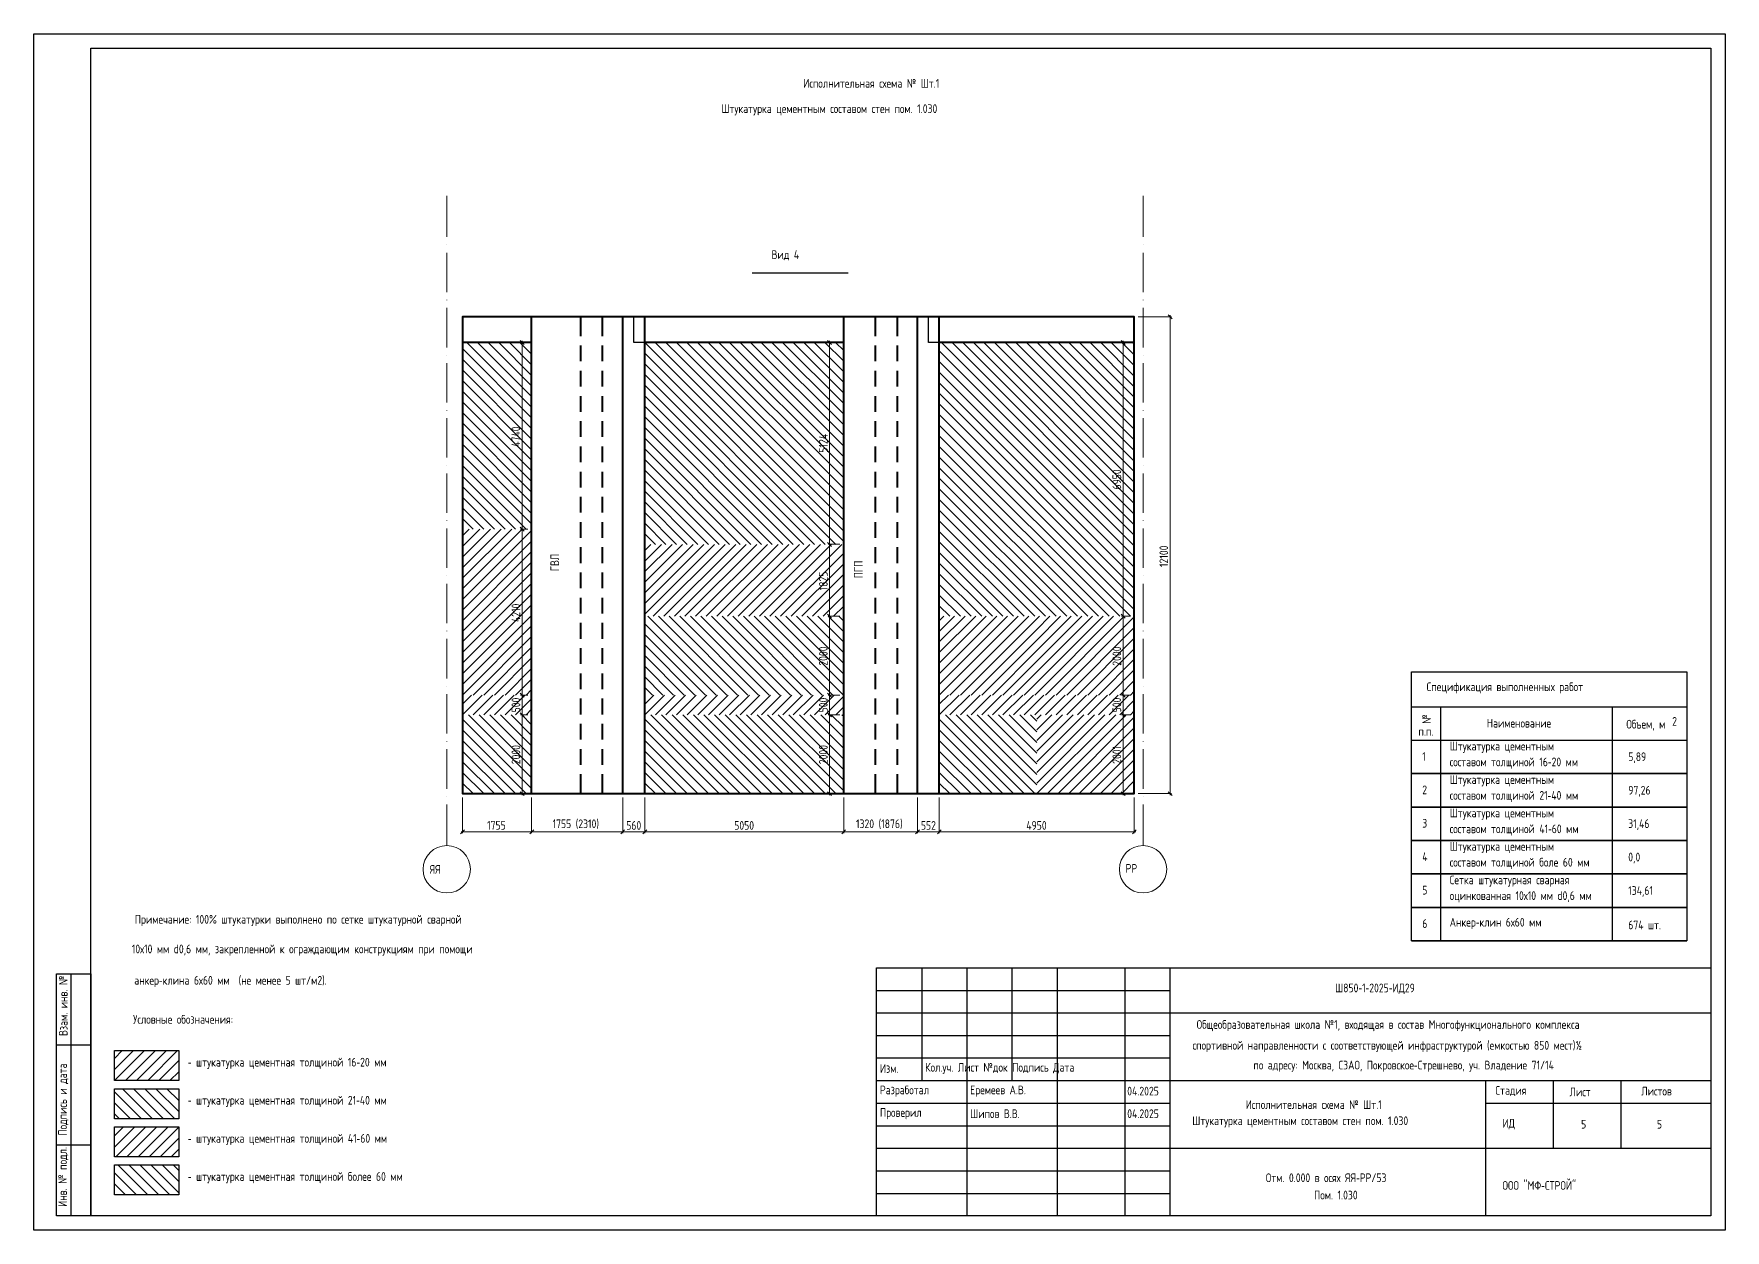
# Model space of a CAD drawing. Header units: millimetres. Extents: x 0 to 130, y 0 to 17.
# Drawn here: x 106.95 to 130.24, y 0.16 to 16.63 of the extents above; entities that cross this region are included whole.
import ezdxf

# ---------------------------------------------------------------- set-up
doc = ezdxf.new("R2010")
doc.units = ezdxf.units.MM
doc.layers.add('PDF _0', color=7, linetype='Continuous')
doc.layers.add('PDF _Текст', color=7, linetype='Continuous')
doc.layers.add('PDF _Оси-1', color=7, linetype='Continuous', true_color=0xaaaaaa)
doc.layers.add('PDF _Оси-3', color=7, linetype='Continuous', true_color=0x989898)
doc.styles.get("Standard").update_dxf_attribs({"font": 'ГОСТ тип А.ttf'})

msp = doc.modelspace()

# ---------------------------------------------------------------- linework, layer by layer
at = {"layer": 'PDF _0', "lineweight": 25}
for points in [[(106.948, 16.63), (130.244, 16.63), (130.244, 0.157), (106.948, 0.157)], [(107.732, 16.434), (130.048, 16.434), (130.048, 0.354), (107.732, 0.354)], [(129.718, 4.142), (125.922, 4.142), (125.922, 7.844), (129.718, 7.844)], [(129.718, 6.443), (125.922, 6.443)], [(129.718, 5.983), (125.922, 5.983)], [(129.718, 5.523), (125.922, 5.523)], [(129.718, 5.063), (125.922, 5.063)], [(129.718, 4.602), (125.922, 4.602)], [(118.556, 3.77), (130.048, 3.77), (130.048, 0.354), (118.556, 0.354)], [(107.262, 3.687), (107.732, 3.687), (107.732, 0.354), (107.262, 0.354)], [(108.059, 2.63), (108.944, 2.63), (108.944, 2.217), (108.059, 2.217)], [(108.059, 2.105), (108.944, 2.105), (108.944, 1.692), (108.059, 1.692)], [(108.059, 1.58), (108.944, 1.58), (108.944, 1.168), (108.059, 1.168)], [(108.059, 1.056), (108.944, 1.056), (108.944, 0.643), (108.059, 0.643)]]:
    msp.add_lwpolyline(points, close=True, dxfattribs=at)
for points in [[(116.841, 13.339), (118.166, 13.339)], [(115.363, 12.381), (115.211, 12.381), (115.211, 12.734), (115.363, 12.734)], [(119.42, 12.381), (119.271, 12.381), (119.271, 12.734), (119.42, 12.734)], [(125.922, 7.364), (129.718, 7.364)], [(126.325, 7.364), (126.325, 4.142)], [(128.687, 7.364), (128.687, 4.142)], [(125.922, 6.904), (129.718, 6.904)], [(125.922, 4.142), (129.718, 4.142)], [(119.178, 3.77), (119.178, 2.217)], [(119.799, 3.77), (119.799, 0.354)], [(120.42, 3.77), (120.42, 2.217)], [(121.041, 3.77), (121.041, 0.354)], [(121.973, 3.77), (121.973, 0.354)], [(122.594, 3.77), (122.594, 0.354)], [(107.458, 3.687), (107.458, 0.354)], [(118.556, 3.459), (122.594, 3.459)], [(118.556, 3.149), (130.048, 3.149)], [(118.556, 2.838), (122.594, 2.838)], [(107.262, 2.707), (107.732, 2.707)], [(118.556, 2.528), (122.594, 2.528)], [(118.556, 2.217), (130.048, 2.217)], [(126.942, 2.217), (126.942, 0.354)], [(127.874, 2.217), (127.874, 1.285)], [(128.806, 2.217), (128.806, 1.285)], [(118.556, 1.907), (122.594, 1.907)], [(126.942, 1.907), (130.048, 1.907)], [(118.556, 1.596), (122.594, 1.596)], [(107.262, 1.334), (107.732, 1.334)], [(118.556, 1.285), (130.048, 1.285)], [(118.556, 0.975), (122.594, 0.975)], [(118.556, 0.664), (122.594, 0.664)]]:
    msp.add_lwpolyline(points, dxfattribs=at)
at = {"layer": 'PDF _0', "lineweight": 40}
for points in [[(119.42, 6.168), (122.106, 6.168), (122.106, 12.734), (112.853, 12.734), (112.853, 6.168), (114.481, 6.168), (114.481, 6.434)], [(113.805, 6.168), (113.805, 12.734)], [(114.481, 12.468), (114.481, 12.734)], [(114.782, 12.468), (114.782, 12.734)], [(114.782, 6.168), (115.059, 6.168), (115.059, 12.734)], [(115.059, 6.168), (115.363, 6.168), (115.363, 12.734)], [(118.103, 6.168), (118.103, 12.734)], [(118.542, 12.468), (118.542, 12.734)], [(118.844, 12.468), (118.844, 12.734)], [(118.844, 6.168), (119.121, 6.168), (119.121, 12.734)], [(119.121, 6.168), (119.42, 6.168), (119.42, 12.734)], [(113.805, 12.381), (112.853, 12.381)], [(118.103, 12.381), (115.363, 12.381)], [(122.106, 12.381), (119.42, 12.381)], [(114.481, 12.121), (114.481, 12.338)], [(114.782, 12.121), (114.782, 12.338)], [(118.542, 12.121), (118.542, 12.338)], [(118.844, 12.121), (118.844, 12.338)], [(114.481, 11.773), (114.481, 11.99)], [(114.782, 11.773), (114.782, 11.99)], [(118.542, 11.773), (118.542, 11.99)], [(118.844, 11.773), (118.844, 11.99)], [(114.481, 11.426), (114.481, 11.643)], [(114.782, 11.426), (114.782, 11.643)], [(118.542, 11.426), (118.542, 11.643)], [(118.844, 11.426), (118.844, 11.643)], [(114.481, 11.079), (114.481, 11.296)], [(114.782, 11.079), (114.782, 11.296)], [(118.542, 11.079), (118.542, 11.296)], [(118.844, 11.079), (118.844, 11.296)], [(114.481, 10.732), (114.481, 10.949)], [(114.782, 10.732), (114.782, 10.949)], [(118.542, 10.732), (118.542, 10.949)], [(118.844, 10.732), (118.844, 10.949)], [(114.481, 10.384), (114.481, 10.601)], [(114.782, 10.384), (114.782, 10.601)], [(118.542, 10.384), (118.542, 10.601)], [(118.844, 10.384), (118.844, 10.601)], [(114.481, 10.037), (114.481, 10.254)], [(114.782, 10.037), (114.782, 10.254)], [(118.542, 10.037), (118.542, 10.254)], [(118.844, 10.037), (118.844, 10.254)], [(114.481, 9.69), (114.481, 9.907)], [(114.782, 9.69), (114.782, 9.907)], [(118.542, 9.69), (118.542, 9.907)], [(118.844, 9.69), (118.844, 9.907)], [(114.481, 9.342), (114.481, 9.56)], [(114.782, 9.342), (114.782, 9.56)], [(118.542, 9.342), (118.542, 9.56)], [(118.844, 9.342), (118.844, 9.56)], [(114.481, 8.995), (114.481, 9.212)], [(114.782, 8.995), (114.782, 9.212)], [(118.542, 8.995), (118.542, 9.212)], [(118.844, 8.995), (118.844, 9.212)], [(114.481, 8.648), (114.481, 8.865)], [(114.782, 8.648), (114.782, 8.865)], [(118.542, 8.648), (118.542, 8.865)], [(118.844, 8.648), (118.844, 8.865)], [(114.481, 8.301), (114.481, 8.518)], [(114.782, 8.301), (114.782, 8.518)], [(118.542, 8.301), (118.542, 8.518)], [(118.844, 8.301), (118.844, 8.518)], [(114.481, 7.953), (114.481, 8.17)], [(114.782, 7.953), (114.782, 8.17)], [(118.542, 7.953), (118.542, 8.17)], [(118.844, 7.953), (118.844, 8.17)], [(114.481, 7.606), (114.481, 7.823)], [(114.782, 7.606), (114.782, 7.823)], [(118.542, 7.606), (118.542, 7.823)], [(118.844, 7.606), (118.844, 7.823)], [(114.481, 7.259), (114.481, 7.476)], [(114.782, 7.259), (114.782, 7.476)], [(118.542, 7.259), (118.542, 7.476)], [(118.844, 7.259), (118.844, 7.476)], [(114.481, 6.912), (114.481, 7.129)], [(114.782, 6.912), (114.782, 7.129)], [(118.542, 6.912), (118.542, 7.129)], [(118.844, 6.912), (118.844, 7.129)], [(114.481, 6.564), (114.481, 6.781)], [(114.782, 6.564), (114.782, 6.781)], [(118.542, 6.564), (118.542, 6.781)], [(118.844, 6.564), (118.844, 6.781)], [(114.481, 6.168), (114.782, 6.168), (114.782, 6.434)], [(115.363, 6.168), (118.542, 6.168), (118.542, 6.434)], [(118.542, 6.168), (118.844, 6.168), (118.844, 6.434)]]:
    msp.add_lwpolyline(points, dxfattribs=at)
at = {"layer": 'PDF _0', "lineweight": 13}
for points in [[(122.161, 12.734), (122.62, 12.734)], [(122.625, 12.707), (122.571, 12.761)], [(122.598, 12.755), (122.598, 6.147)], [(113.702, 12.354), (113.648, 12.408)], [(113.751, 12.381), (113.653, 12.381)], [(113.675, 9.787), (113.675, 12.403)], [(117.936, 12.354), (117.882, 12.408)], [(118.049, 12.381), (117.887, 12.381)], [(117.909, 9.579), (117.909, 12.403)], [(121.979, 12.354), (121.925, 12.408)], [(122.052, 12.381), (121.93, 12.381)], [(121.952, 8.588), (121.952, 12.403)], [(113.675, 7.503), (113.675, 9.831)], [(117.909, 8.588), (117.909, 9.622)], [(117.909, 7.503), (117.909, 8.632)], [(121.952, 7.503), (121.952, 8.632)], [(113.675, 7.232), (113.675, 7.547)], [(117.909, 7.232), (117.909, 7.547)], [(121.952, 7.232), (121.952, 7.547)], [(113.675, 6.147), (113.675, 7.275)], [(117.909, 6.147), (117.909, 7.275)], [(121.952, 6.147), (121.952, 7.275)], [(112.853, 6.114), (112.853, 5.622)], [(113.648, 6.195), (113.702, 6.141)], [(113.751, 6.168), (113.653, 6.168)], [(117.882, 6.195), (117.936, 6.141)], [(118.049, 6.168), (117.887, 6.168)], [(121.925, 6.195), (121.979, 6.141)], [(122.052, 6.168), (121.93, 6.168)], [(122.106, 6.114), (122.106, 5.622)], [(122.161, 6.168), (122.62, 6.168)], [(122.571, 6.195), (122.625, 6.141)], [(112.88, 5.671), (112.826, 5.616)], [(112.832, 5.643), (113.827, 5.643)], [(113.784, 5.643), (115.081, 5.643)], [(115.037, 5.643), (115.384, 5.643)], [(115.341, 5.643), (118.125, 5.643)], [(118.081, 5.643), (119.143, 5.643)], [(119.099, 5.643), (119.442, 5.643)], [(119.399, 5.643), (122.128, 5.643)], [(122.079, 5.616), (122.133, 5.671)]]:
    msp.add_lwpolyline(points, dxfattribs=at)
at = {"layer": 'PDF _0', "color": 5, "lineweight": 20}
for points in [[(113.805, 11.489), (112.913, 12.381)], [(113.805, 11.635), (113.059, 12.381)], [(113.805, 11.781), (113.206, 12.381)], [(113.805, 11.927), (113.352, 12.381)], [(113.805, 12.074), (113.498, 12.381)], [(113.805, 12.22), (113.644, 12.381)], [(113.805, 12.366), (113.79, 12.381)], [(118.103, 9.638), (115.363, 12.378)], [(118.103, 9.784), (115.506, 12.381)], [(118.103, 9.93), (115.652, 12.381)], [(118.103, 10.076), (115.798, 12.381)], [(118.103, 10.222), (115.944, 12.381)], [(118.103, 10.368), (116.09, 12.381)], [(118.103, 10.515), (116.236, 12.381)], [(118.103, 10.661), (116.383, 12.381)], [(118.103, 10.807), (116.529, 12.381)], [(118.103, 10.953), (116.675, 12.381)], [(118.103, 11.099), (116.821, 12.381)], [(118.103, 11.246), (116.967, 12.381)], [(118.103, 11.392), (117.114, 12.381)], [(118.103, 11.538), (117.26, 12.381)], [(118.103, 11.684), (117.406, 12.381)], [(118.103, 11.83), (117.552, 12.381)], [(118.103, 11.976), (117.698, 12.381)], [(118.103, 12.123), (117.844, 12.381)], [(118.103, 12.269), (117.991, 12.381)], [(122.106, 9.725), (119.45, 12.381)], [(122.106, 9.871), (119.596, 12.381)], [(122.106, 10.017), (119.742, 12.381)], [(122.106, 10.163), (119.889, 12.381)], [(122.106, 10.31), (120.035, 12.381)], [(122.106, 10.456), (120.181, 12.381)], [(122.106, 10.602), (120.327, 12.381)], [(122.106, 10.748), (120.473, 12.381)], [(122.106, 10.894), (120.619, 12.381)], [(122.106, 11.04), (120.766, 12.381)], [(122.106, 11.187), (120.912, 12.381)], [(122.106, 11.333), (121.058, 12.381)], [(122.106, 11.479), (121.204, 12.381)], [(122.106, 11.625), (121.35, 12.381)], [(122.106, 11.771), (121.497, 12.381)], [(122.106, 11.918), (121.643, 12.381)], [(122.106, 12.064), (121.789, 12.381)], [(122.106, 12.21), (121.935, 12.381)], [(122.106, 12.356), (122.081, 12.381)], [(113.805, 11.343), (112.853, 12.295)], [(113.805, 11.196), (112.853, 12.149)], [(117.994, 9.6), (115.363, 12.231)], [(122.106, 9.579), (119.42, 12.264)], [(122.106, 9.432), (119.42, 12.118)], [(113.805, 11.05), (112.853, 12.003)], [(117.848, 9.6), (115.363, 12.085)], [(117.702, 9.6), (115.363, 11.939)], [(122.106, 9.286), (119.42, 11.972)], [(113.805, 10.904), (112.853, 11.856)], [(113.805, 10.758), (112.853, 11.71)], [(117.555, 9.6), (115.363, 11.793)], [(122.106, 9.14), (119.42, 11.826)], [(122.106, 8.994), (119.42, 11.68)], [(113.805, 10.612), (112.853, 11.564)], [(113.805, 10.466), (112.853, 11.418)], [(117.409, 9.6), (115.363, 11.647)], [(117.263, 9.6), (115.363, 11.501)], [(122.106, 8.848), (119.42, 11.534)], [(113.805, 10.319), (112.853, 11.272)], [(117.117, 9.6), (115.363, 11.354)], [(116.971, 9.6), (115.363, 11.208)], [(122.106, 8.702), (119.42, 11.387)], [(122.052, 8.61), (119.42, 11.241)], [(113.805, 10.173), (112.853, 11.125)], [(113.805, 10.027), (112.853, 10.979)], [(116.825, 9.6), (115.363, 11.062)], [(121.905, 8.61), (119.42, 11.095)], [(113.805, 9.881), (112.853, 10.833)], [(116.678, 9.6), (115.363, 10.916)], [(116.532, 9.6), (115.363, 10.77)], [(121.759, 8.61), (119.42, 10.949)], [(121.613, 8.61), (119.42, 10.803)], [(113.73, 9.81), (112.853, 10.687)], [(113.584, 9.81), (112.853, 10.541)], [(116.386, 9.6), (115.363, 10.623)], [(121.467, 8.61), (119.42, 10.656)], [(121.321, 8.61), (119.42, 10.51)], [(113.438, 9.81), (112.853, 10.395)], [(116.24, 9.6), (115.363, 10.477)], [(116.094, 9.6), (115.363, 10.331)], [(121.175, 8.61), (119.42, 10.364)], [(113.292, 9.81), (112.853, 10.248)], [(113.146, 9.81), (112.853, 10.102)], [(115.947, 9.6), (115.363, 10.185)], [(115.801, 9.6), (115.363, 10.039)], [(121.028, 8.61), (119.42, 10.218)], [(120.882, 8.61), (119.42, 10.072)], [(112.999, 9.81), (112.853, 9.956)], [(115.655, 9.6), (115.363, 9.893)], [(120.736, 8.61), (119.42, 9.926)], [(115.509, 9.6), (115.363, 9.746)], [(120.59, 8.61), (119.42, 9.779)], [(120.444, 8.61), (119.42, 9.633)], [(120.297, 8.61), (119.42, 9.487)], [(120.151, 8.61), (119.42, 9.341)], [(120.005, 8.61), (119.42, 9.195)], [(119.859, 8.61), (119.42, 9.048)], [(119.713, 8.61), (119.42, 8.902)], [(119.567, 8.61), (119.42, 8.756)], [(116.345, 7.525), (115.363, 8.507)], [(116.491, 7.525), (115.406, 8.61)], [(116.638, 7.525), (115.552, 8.61)], [(116.784, 7.525), (115.698, 8.61)], [(116.93, 7.525), (115.845, 8.61)], [(117.076, 7.525), (115.991, 8.61)], [(117.222, 7.525), (116.137, 8.61)], [(117.368, 7.525), (116.283, 8.61)], [(117.515, 7.525), (116.429, 8.61)], [(117.661, 7.525), (116.576, 8.61)], [(117.807, 7.525), (116.722, 8.61)], [(117.953, 7.525), (116.868, 8.61)], [(118.099, 7.525), (117.014, 8.61)], [(118.103, 7.667), (117.16, 8.61)], [(118.103, 7.814), (117.306, 8.61)], [(118.103, 7.96), (117.453, 8.61)], [(118.103, 8.106), (117.599, 8.61)], [(118.103, 8.252), (117.745, 8.61)], [(118.103, 8.398), (117.891, 8.61)], [(118.103, 8.544), (118.037, 8.61)], [(116.199, 7.525), (115.363, 8.361)], [(116.053, 7.525), (115.363, 8.215)], [(115.907, 7.525), (115.363, 8.069)], [(115.76, 7.525), (115.363, 7.922)], [(115.614, 7.525), (115.363, 7.776)], [(115.468, 7.525), (115.363, 7.63)], [(113.805, 6.385), (112.937, 7.253)], [(113.805, 6.532), (113.084, 7.253)], [(113.805, 6.678), (113.23, 7.253)], [(113.805, 6.824), (113.376, 7.253)], [(113.805, 6.97), (113.522, 7.253)], [(113.805, 7.116), (113.668, 7.253)], [(116.532, 6.168), (115.447, 7.253)], [(116.678, 6.168), (115.593, 7.253)], [(116.825, 6.168), (115.739, 7.253)], [(116.971, 6.168), (115.886, 7.253)], [(117.117, 6.168), (116.032, 7.253)], [(117.263, 6.168), (116.178, 7.253)], [(117.409, 6.168), (116.324, 7.253)], [(117.555, 6.168), (116.47, 7.253)], [(117.702, 6.168), (116.616, 7.253)], [(117.848, 6.168), (116.763, 7.253)], [(117.994, 6.168), (116.909, 7.253)], [(118.103, 6.206), (117.055, 7.253)], [(118.103, 6.352), (117.201, 7.253)], [(118.103, 6.498), (117.347, 7.253)], [(118.103, 6.644), (117.494, 7.253)], [(118.103, 6.79), (117.64, 7.253)], [(118.103, 6.936), (117.786, 7.253)], [(118.103, 7.083), (117.932, 7.253)], [(118.103, 7.229), (118.078, 7.253)], [(120.59, 6.168), (119.505, 7.253)], [(120.736, 6.168), (119.651, 7.253)], [(120.763, 6.287), (119.797, 7.253)], [(120.763, 6.433), (119.943, 7.253)], [(120.763, 6.579), (120.089, 7.253)], [(120.763, 6.726), (120.236, 7.253)], [(120.763, 6.872), (120.382, 7.253)], [(120.763, 7.018), (120.528, 7.253)], [(120.763, 7.164), (120.674, 7.253)], [(113.805, 6.239), (112.853, 7.192)], [(113.73, 6.168), (112.853, 7.045)], [(116.386, 6.168), (115.363, 7.192)], [(116.24, 6.168), (115.363, 7.045)], [(120.444, 6.168), (119.42, 7.192)], [(120.297, 6.168), (119.42, 7.045)], [(113.584, 6.168), (112.853, 6.899)], [(116.094, 6.168), (115.363, 6.899)], [(120.151, 6.168), (119.42, 6.899)], [(113.438, 6.168), (112.853, 6.753)], [(113.292, 6.168), (112.853, 6.607)], [(115.947, 6.168), (115.363, 6.753)], [(115.801, 6.168), (115.363, 6.607)], [(120.005, 6.168), (119.42, 6.753)], [(119.859, 6.168), (119.42, 6.607)], [(113.146, 6.168), (112.853, 6.461)], [(112.999, 6.168), (112.853, 6.314)], [(115.655, 6.168), (115.363, 6.461)], [(115.509, 6.168), (115.363, 6.314)], [(119.713, 6.168), (119.42, 6.461)], [(119.567, 6.168), (119.42, 6.314)], [(108.583, 1.692), (108.171, 2.105)], [(108.736, 1.692), (108.323, 2.105)], [(108.889, 1.692), (108.476, 2.105)], [(108.944, 1.79), (108.628, 2.105)], [(108.944, 1.942), (108.781, 2.105)], [(108.944, 2.095), (108.934, 2.105)], [(108.431, 1.692), (108.059, 2.064)], [(108.278, 1.692), (108.059, 1.912)], [(108.126, 1.692), (108.059, 1.759)]]:
    msp.add_lwpolyline(points, dxfattribs=at)
at = {"layer": 'PDF _0', "color": 40, "lineweight": 20, "true_color": 0xffbf00}
for points in [[(112.853, 9.717), (112.946, 9.81)], [(112.853, 9.571), (113.092, 9.81)], [(112.853, 9.425), (113.238, 9.81)], [(112.853, 9.279), (113.384, 9.81)], [(112.853, 9.133), (113.53, 9.81)], [(112.853, 8.987), (113.676, 9.81)], [(112.853, 8.84), (113.805, 9.793)], [(112.853, 8.694), (113.805, 9.646)], [(115.363, 9.517), (115.446, 9.6)], [(115.363, 9.371), (115.592, 9.6)], [(115.363, 9.225), (115.738, 9.6)], [(115.363, 9.079), (115.884, 9.6)], [(115.363, 8.932), (116.03, 9.6)], [(115.363, 8.786), (116.177, 9.6)], [(115.363, 8.64), (116.323, 9.6)], [(115.479, 8.61), (116.469, 9.6)], [(115.625, 8.61), (116.615, 9.6)], [(115.771, 8.61), (116.761, 9.6)], [(115.917, 8.61), (116.908, 9.6)], [(116.063, 8.61), (117.054, 9.6)], [(116.21, 8.61), (117.2, 9.6)], [(116.356, 8.61), (117.346, 9.6)], [(116.502, 8.61), (117.492, 9.6)], [(116.648, 8.61), (117.638, 9.6)], [(116.794, 8.61), (117.785, 9.6)], [(116.941, 8.61), (117.931, 9.6)], [(117.087, 8.61), (118.077, 9.6)], [(112.853, 8.548), (113.805, 9.5)], [(112.853, 8.402), (113.805, 9.354)], [(117.233, 8.61), (118.103, 9.48)], [(117.379, 8.61), (118.103, 9.334)], [(112.853, 8.256), (113.805, 9.208)], [(117.525, 8.61), (118.103, 9.188)], [(112.853, 8.109), (113.805, 9.062)], [(112.853, 7.963), (113.805, 8.916)], [(117.671, 8.61), (118.103, 9.041)], [(117.818, 8.61), (118.103, 8.895)], [(112.853, 7.817), (113.805, 8.769)], [(112.853, 7.671), (113.805, 8.623)], [(117.964, 8.61), (118.103, 8.749)], [(112.853, 7.525), (113.805, 8.477)], [(119.42, 8.548), (119.482, 8.61)], [(119.42, 8.402), (119.628, 8.61)], [(119.42, 8.256), (119.775, 8.61)], [(119.42, 8.109), (119.921, 8.61)], [(119.42, 7.963), (120.067, 8.61)], [(119.42, 7.817), (120.213, 8.61)], [(119.42, 7.671), (120.359, 8.61)], [(119.42, 7.525), (120.506, 8.61)], [(119.567, 7.525), (120.652, 8.61)], [(119.713, 7.525), (120.763, 8.575), (120.798, 8.61)], [(119.859, 7.525), (120.763, 8.429), (120.944, 8.61)], [(120.005, 7.525), (120.763, 8.283), (121.09, 8.61)], [(120.151, 7.525), (120.763, 8.137), (121.236, 8.61)], [(120.297, 7.525), (120.763, 7.991), (121.383, 8.61)], [(120.444, 7.525), (120.763, 7.844), (121.529, 8.61)], [(120.59, 7.525), (120.763, 7.698), (121.675, 8.61)], [(120.736, 7.525), (120.763, 7.552), (121.821, 8.61)], [(120.882, 7.525), (121.967, 8.61)], [(121.028, 7.525), (122.106, 8.603)], [(121.175, 7.525), (122.106, 8.456)], [(112.999, 7.525), (113.805, 8.331)], [(113.146, 7.525), (113.805, 8.185)], [(121.321, 7.525), (122.106, 8.31)], [(121.467, 7.525), (122.106, 8.164)], [(113.292, 7.525), (113.805, 8.038)], [(121.613, 7.525), (122.106, 8.018)], [(113.438, 7.525), (113.805, 7.892)], [(113.584, 7.525), (113.805, 7.746)], [(121.759, 7.525), (122.106, 7.872)], [(121.905, 7.525), (122.106, 7.726)], [(113.73, 7.525), (113.805, 7.6)], [(122.052, 7.525), (122.106, 7.579)], [(120.763, 7.192), (120.825, 7.253)], [(120.763, 7.045), (120.971, 7.253)], [(120.763, 6.899), (121.118, 7.253)], [(120.763, 6.753), (121.264, 7.253)], [(120.763, 6.607), (121.41, 7.253)], [(120.763, 6.461), (121.556, 7.253)], [(120.763, 6.314), (121.702, 7.253)], [(120.763, 6.168), (121.849, 7.253)], [(120.909, 6.168), (121.995, 7.253)], [(121.056, 6.168), (122.106, 7.219)], [(121.202, 6.168), (122.106, 7.073)], [(121.348, 6.168), (122.106, 6.926)], [(121.494, 6.168), (122.106, 6.78)], [(121.64, 6.168), (122.106, 6.634)], [(121.787, 6.168), (122.106, 6.488)], [(121.933, 6.168), (122.106, 6.342)], [(122.079, 6.168), (122.106, 6.196)], [(108.059, 1.454), (108.185, 1.58)], [(108.059, 1.301), (108.338, 1.58)], [(108.077, 1.168), (108.49, 1.58)], [(108.23, 1.168), (108.643, 1.58)], [(108.383, 1.168), (108.796, 1.58)], [(108.535, 1.168), (108.944, 1.576)], [(108.688, 1.168), (108.944, 1.423)], [(108.841, 1.168), (108.944, 1.271)]]:
    msp.add_lwpolyline(points, dxfattribs=at)
at = {"layer": 'PDF _0', "lineweight": 13}
for points in [[(113.702, 9.782), (113.648, 9.836)], [(113.653, 9.809), (113.751, 9.809)], [(117.936, 9.573), (117.882, 9.628)], [(117.887, 9.601), (118.049, 9.601)], [(117.936, 8.583), (117.882, 8.637)], [(121.979, 8.583), (121.925, 8.637)], [(117.887, 8.61), (118.049, 8.61)], [(121.93, 8.61), (122.052, 8.61)], [(113.702, 7.498), (113.648, 7.552)], [(113.653, 7.525), (113.751, 7.525)], [(117.936, 7.498), (117.882, 7.552)], [(117.887, 7.525), (118.049, 7.525)], [(121.979, 7.498), (121.925, 7.552)], [(121.93, 7.525), (122.052, 7.525)], [(113.702, 7.226), (113.648, 7.281)], [(113.653, 7.253), (113.751, 7.253)], [(117.936, 7.226), (117.882, 7.281)], [(117.887, 7.254), (118.049, 7.254)], [(121.979, 7.227), (121.925, 7.281)], [(121.93, 7.254), (122.052, 7.254)], [(113.805, 5.622), (113.805, 6.114)], [(115.059, 5.622), (115.059, 6.114)], [(115.363, 5.622), (115.363, 6.114)], [(118.103, 5.622), (118.103, 6.114)], [(119.121, 5.622), (119.121, 6.114)], [(119.42, 5.622), (119.42, 6.114)], [(113.778, 5.616), (113.833, 5.671)], [(115.032, 5.616), (115.086, 5.671)], [(115.336, 5.616), (115.39, 5.671)], [(118.076, 5.616), (118.13, 5.671)], [(119.094, 5.616), (119.148, 5.671)], [(119.393, 5.616), (119.447, 5.671)]]:
    msp.add_lwpolyline(points, close=True, dxfattribs=at)
at = {"layer": 'PDF _0', "color": 3, "lineweight": 20}
for points in [[(112.853, 7.4), (112.978, 7.525)], [(112.853, 7.253), (113.125, 7.525)], [(112.999, 7.253), (113.271, 7.525)], [(113.146, 7.253), (113.417, 7.525)], [(113.292, 7.253), (113.563, 7.525)], [(113.438, 7.253), (113.709, 7.525)], [(113.584, 7.253), (113.805, 7.475)], [(115.363, 7.4), (115.488, 7.525)], [(115.363, 7.253), (115.634, 7.525)], [(115.509, 7.253), (115.78, 7.525)], [(115.655, 7.253), (115.926, 7.525)], [(115.801, 7.253), (116.073, 7.525)], [(115.947, 7.253), (116.219, 7.525)], [(116.094, 7.253), (116.365, 7.525)], [(116.24, 7.253), (116.511, 7.525)], [(116.386, 7.253), (116.657, 7.525)], [(116.532, 7.253), (116.804, 7.525)], [(116.678, 7.253), (116.95, 7.525)], [(116.825, 7.253), (117.096, 7.525)], [(116.971, 7.253), (117.242, 7.525)], [(117.117, 7.253), (117.388, 7.525)], [(117.263, 7.253), (117.534, 7.525)], [(117.409, 7.253), (117.681, 7.525)], [(117.555, 7.253), (117.827, 7.525)], [(117.702, 7.253), (117.973, 7.525)], [(117.848, 7.253), (118.103, 7.509)], [(119.42, 7.4), (119.545, 7.525)], [(119.42, 7.253), (119.692, 7.525)], [(119.567, 7.253), (119.838, 7.525)], [(119.713, 7.253), (119.984, 7.525)], [(119.859, 7.253), (120.13, 7.525)], [(120.005, 7.253), (120.276, 7.525)], [(120.151, 7.253), (120.423, 7.525)], [(120.297, 7.253), (120.569, 7.525)], [(120.444, 7.253), (120.715, 7.525)], [(120.59, 7.253), (120.763, 7.427), (120.861, 7.525)], [(120.736, 7.253), (120.763, 7.281), (121.007, 7.525)], [(120.882, 7.253), (121.153, 7.525)], [(121.028, 7.253), (121.3, 7.525)], [(121.175, 7.253), (121.446, 7.525)], [(121.321, 7.253), (121.592, 7.525)], [(121.467, 7.253), (121.738, 7.525)], [(121.613, 7.253), (121.884, 7.525)], [(121.759, 7.253), (122.031, 7.525)], [(113.73, 7.253), (113.805, 7.329)], [(117.994, 7.253), (118.103, 7.362)], [(121.905, 7.253), (122.106, 7.454)], [(122.052, 7.253), (122.106, 7.308)], [(108.059, 2.522), (108.166, 2.63)], [(108.059, 2.37), (108.319, 2.63)], [(108.059, 2.217), (108.471, 2.63)], [(108.211, 2.217), (108.624, 2.63)], [(108.364, 2.217), (108.777, 2.63)], [(108.516, 2.217), (108.929, 2.63)], [(108.669, 2.217), (108.944, 2.492)], [(108.822, 2.217), (108.944, 2.339)]]:
    msp.add_lwpolyline(points, dxfattribs=at)
at = {"layer": 'PDF _0', "color": 1, "lineweight": 20}
for points in [[(108.364, 0.643), (108.059, 0.948)], [(108.516, 0.643), (108.104, 1.056)], [(108.669, 0.643), (108.256, 1.056)], [(108.822, 0.643), (108.409, 1.056)], [(108.944, 0.673), (108.561, 1.056)], [(108.944, 0.826), (108.714, 1.056)], [(108.944, 0.978), (108.867, 1.056)], [(108.211, 0.643), (108.059, 0.795)]]:
    msp.add_lwpolyline(points, dxfattribs=at)
at = {"layer": 'PDF _Оси-1', "lineweight": 20}
for centre in [(112.636, 5.127), (122.226, 5.127)]:
    msp.add_circle(centre, 0.326, dxfattribs=at)
at = {"layer": 'PDF _Оси-3', "lineweight": 9}
for points in [[(112.636, 14.399), (112.636, 13.833)], [(122.226, 13.833), (122.226, 14.399)], [(112.636, 13.616), (112.636, 13.073)], [(122.226, 13.073), (122.226, 13.616)], [(112.636, 12.856), (112.636, 12.313)], [(122.226, 12.313), (122.226, 12.856)], [(112.636, 12.096), (112.636, 11.554)], [(122.226, 11.554), (122.226, 12.096)], [(112.636, 11.337), (112.636, 10.794)], [(122.226, 10.794), (122.226, 11.337)], [(112.636, 10.577), (112.636, 10.034)], [(122.226, 10.034), (122.226, 10.577)], [(112.636, 9.817), (112.636, 9.275)], [(122.226, 9.275), (122.226, 9.817)], [(112.636, 9.058), (112.636, 8.515)], [(122.226, 8.515), (122.226, 9.058)], [(112.636, 8.298), (112.636, 7.755)], [(122.226, 7.755), (122.226, 8.298)], [(112.636, 7.538), (112.636, 6.996)], [(122.226, 6.996), (122.226, 7.538)], [(112.636, 6.779), (112.636, 6.236)], [(122.226, 6.236), (122.226, 6.779)], [(112.636, 6.019), (112.636, 5.453)], [(122.226, 5.453), (122.226, 6.019)]]:
    msp.add_lwpolyline(points, dxfattribs=at)
at = {"layer": 'PDF _Оси-3', "lineweight": 5}
for points in [[(112.636, 13.724), (112.638, 13.724), (112.638, 13.726), (112.636, 13.726)], [(122.226, 13.724), (122.228, 13.724), (122.228, 13.726), (122.226, 13.726)], [(112.636, 12.964), (112.638, 12.964), (112.638, 12.966), (112.636, 12.966)], [(122.226, 12.964), (122.228, 12.964), (122.228, 12.966), (122.226, 12.966)], [(112.636, 12.205), (112.638, 12.205), (112.638, 12.207), (112.636, 12.207)], [(122.226, 12.205), (122.228, 12.205), (122.228, 12.207), (122.226, 12.207)], [(112.636, 11.445), (112.638, 11.445), (112.638, 11.447), (112.636, 11.447)], [(122.226, 11.445), (122.228, 11.445), (122.228, 11.447), (122.226, 11.447)], [(112.636, 10.686), (112.638, 10.686), (112.638, 10.688), (112.636, 10.688)], [(122.226, 10.686), (122.228, 10.686), (122.228, 10.688), (122.226, 10.688)], [(112.636, 9.926), (112.638, 9.926), (112.638, 9.928), (112.636, 9.928)], [(122.226, 9.926), (122.228, 9.926), (122.228, 9.928), (122.226, 9.928)], [(112.636, 9.166), (112.638, 9.166), (112.638, 9.168), (112.636, 9.168)], [(122.226, 9.166), (122.228, 9.166), (122.228, 9.168), (122.226, 9.168)], [(112.636, 8.407), (112.638, 8.407), (112.638, 8.409), (112.636, 8.409)], [(122.226, 8.407), (122.228, 8.407), (122.228, 8.409), (122.226, 8.409)], [(112.636, 7.647), (112.638, 7.647), (112.638, 7.649), (112.636, 7.649)], [(122.226, 7.647), (122.228, 7.647), (122.228, 7.649), (122.226, 7.649)], [(112.636, 6.887), (112.638, 6.887), (112.638, 6.889), (112.636, 6.889)], [(122.226, 6.887), (122.228, 6.887), (122.228, 6.889), (122.226, 6.889)], [(112.636, 6.128), (112.638, 6.128), (112.638, 6.13), (112.636, 6.13)], [(122.226, 6.128), (122.228, 6.128), (122.228, 6.13), (122.226, 6.13)]]:
    msp.add_lwpolyline(points, close=True, dxfattribs=at)

# ---------------------------------------------------------------- texts
at = {"layer": 'PDF _Текст', "char_height": 0.12, "attachment_point": 4}
for s, insert in [('Исполнительная схема № Шт.1', (117.546, 15.948)), ('Штукатурка цементным составом стен пом. 1.030', (116.418, 15.583)), ('Вид 4', (117.11, 13.58)), ('Спецификация выполненных работ', (126.132, 7.623)), ('2', (129.514, 7.163)), ('п.п.', (126.019, 7.025)), ('Наименование', (126.961, 7.138)), ('Объем, м', (128.883, 7.11)), ('Штукатурка цементным', (126.45, 6.806)), ('1', (126.072, 6.68)), ('составом толщиной 16‐20 мм', (126.45, 6.588)), ('5,89', (128.909, 6.662)), ('Штукатурка цементным', (126.45, 6.345)), ('2', (126.072, 6.22)), ('составом толщиной 21‐40 мм', (126.45, 6.128)), ('97,26', (128.909, 6.201)), ('1755 (2310)', (114.093, 5.747)), ('1320 (1876)', (118.273, 5.747)), ('Штукатурка цементным', (126.45, 5.885)), ('1755', (113.191, 5.732)), ('560', (115.108, 5.73)), ('5050', (116.595, 5.73)), ('552', (119.166, 5.73)), ('4950', (120.618, 5.73)), ('3', (126.072, 5.76)), ('составом толщиной 41‐60 мм', (126.45, 5.667)), ('31,46', (128.909, 5.741)), ('4', (126.072, 5.299)), ('Штукатурка цементным', (126.45, 5.425)), ('составом толщиной боле 60 мм', (126.45, 5.207)), ('0,0', (128.909, 5.281)), ('5', (126.072, 4.839)), ('Сетка штукатурная сварная', (126.45, 4.964)), ('134,61', (128.909, 4.82)), ('оцинкованная 10х10 мм d0,6 мм', (126.45, 4.747)), ('Примечание: 100% штукатурки выполнено по сетке штукатурной сварной', (108.339, 4.421)), ('6', (126.072, 4.379)), ('Анкер‐клин 6х60 мм', (126.45, 4.381)), ('674 шт.', (128.909, 4.36)), ('10х10 мм d0,6 мм, закрепленной к ограждающим конструкциям при помощи', (108.298, 4.013)), ('анкер‐клина 6х60 мм  (не менее 5 шт/м2).', (108.331, 3.581)), ('Ш850‐1‐2025‐ИД29', (124.871, 3.48)), ('Условные обозначения:', (108.316, 3.06)), ('Общеобразовательная школа №1, входящая в состав Многофункционального комплекса', (122.964, 2.973)), ('спортивной направленности с соответствующей инфраструктурой (емкостью 850 мест)½', (122.909, 2.686)), ('‐ штукатурка цементная толщиной 16‐20 мм', (109.071, 2.454)), ('Изм.', (118.602, 2.383)), ('Кол.уч. Лист №док Подпись Дата', (119.225, 2.383)), ('по адресу: Москва, СЗАО, Покровское‐Стрешнево, уч. Владение 71/14', (123.746, 2.414)), ('Разработал', (118.602, 2.072)), ('Еремеев А.В.', (119.845, 2.072)), ('04.2025', (122.008, 2.072)), ('Стадия', (127.079, 2.072)), ('Лист', (128.101, 2.061)), ('Листов', (129.089, 2.072)), ('‐ штукатурка цементная толщиной 21‐40 мм', (109.071, 1.93)), ('Исполнительная схема № Шт.1', (123.64, 1.886)), ('Проверил', (118.602, 1.761)), ('Шипов В.В.', (119.845, 1.761)), ('04.2025', (122.008, 1.761)), ('Штукатурка цементным составом стен пом. 1.030', (122.904, 1.648)), ('ИД', (127.177, 1.616)), ('5', (128.26, 1.616)), ('5', (129.304, 1.616)), ('‐ штукатурка цементная толщиной 41‐60 мм', (109.071, 1.405)), ('‐ штукатурка цементная толщиной более 60 мм', (109.071, 0.88)), ('Отм. 0.000 в осях ЯЯ‐РР/53', (123.917, 0.879)), ('Пом. 1.030', (124.582, 0.641)), ('ООО "МФ‐СТРОЙ"', (127.177, 0.773))]:
    msp.add_mtext(s, dxfattribs=dict(at, insert=insert))
at = {"layer": 'PDF _Текст', "char_height": 0.12, "attachment_point": 4, "rotation": 90}
for s, insert in [('4740', (113.587, 10.944)), ('5124', (117.822, 10.863)), ('6950', (121.865, 10.355)), ('12100', (122.512, 9.289)), ('ГВЛ', (114.123, 9.23)), ('ПГП', (118.304, 9.133)), ('1825', (117.822, 8.967)), ('4210', (113.588, 8.531)), ('2000', (117.822, 7.93)), ('2000', (121.865, 7.929)), ('500', (113.588, 7.287)), ('500', (117.822, 7.287)), ('500', (121.865, 7.287)), ('№', (126.131, 7.131)), ('2000', (113.588, 6.573)), ('2000', (117.822, 6.573)), ('2001', (121.865, 6.579)), ('Взам. инв. №', (107.353, 2.831)), ('Подпись и дата', (107.353, 1.459)), ('Инв. № подл.', (107.353, 0.478))]:
    msp.add_mtext(s, dxfattribs=dict(at, insert=insert))
at = {"layer": 'PDF _Текст', "color": 253, "true_color": 0xaaaaaa, "char_height": 0.12, "attachment_point": 4}
for s, insert in [('ЯЯ', (112.401, 5.124)), ('РР', (121.986, 5.139))]:
    msp.add_mtext(s, dxfattribs=dict(at, insert=insert))

doc.saveas('drawing.dxf')
